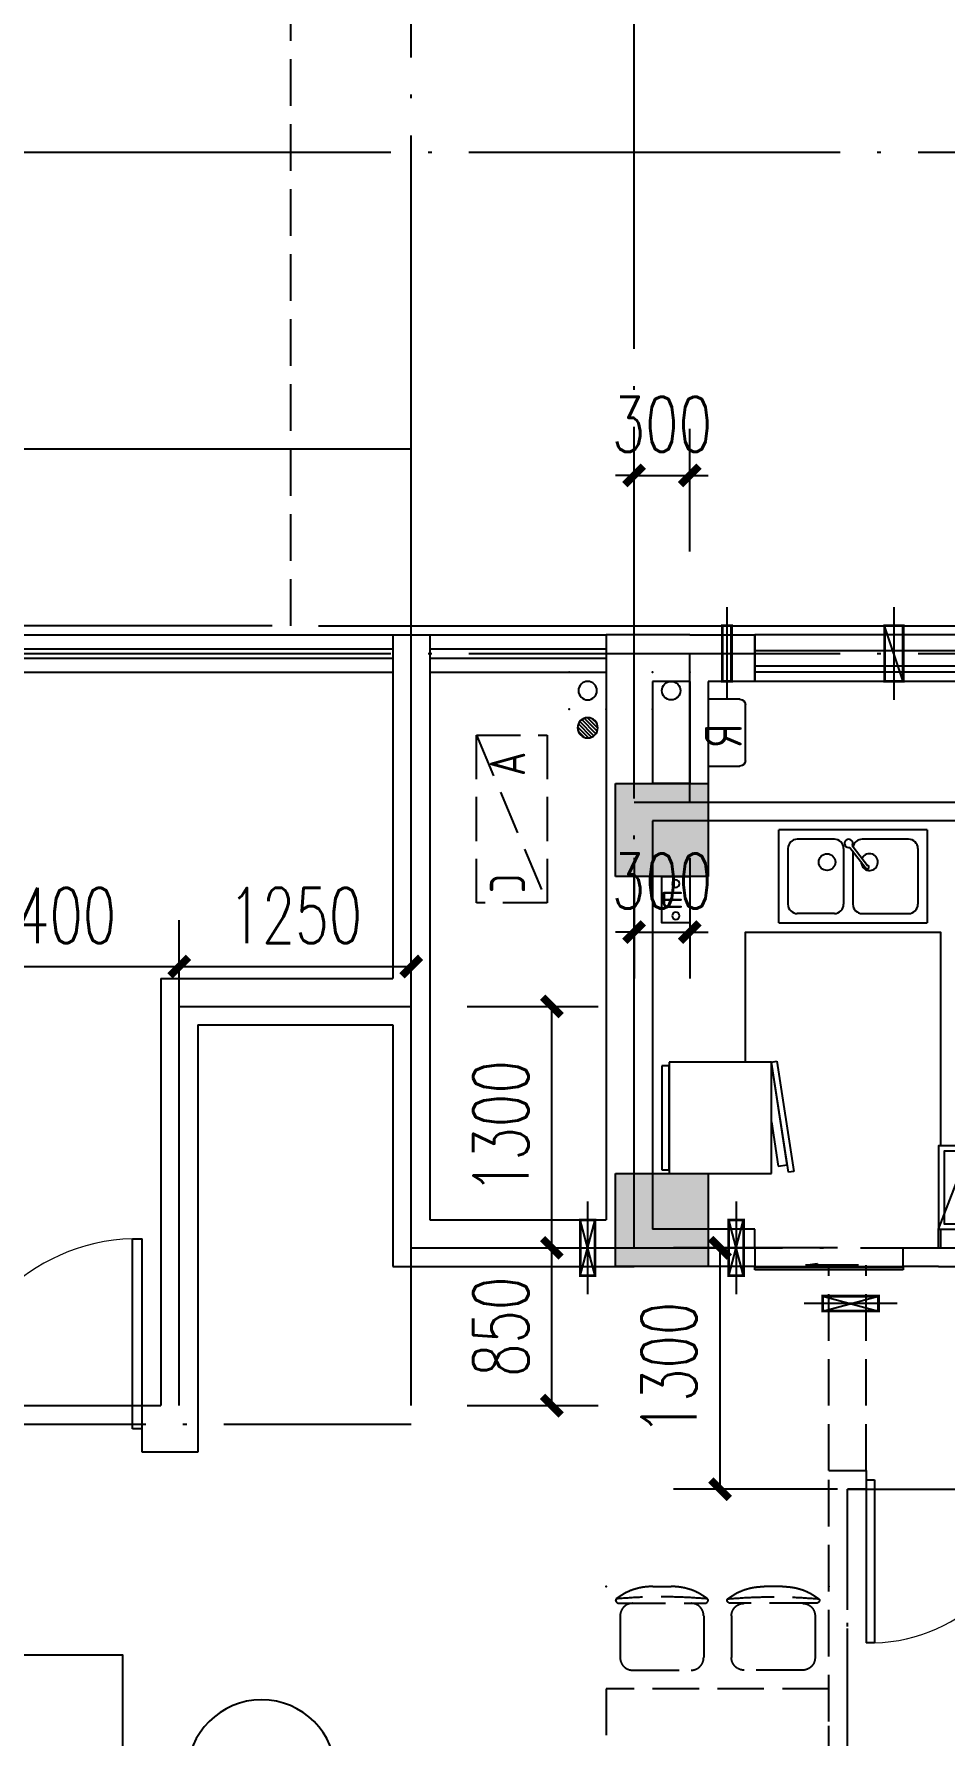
# Model space of a CAD drawing. Extents: x 41972 to 370663, y -1070170 to -109687.
# Drawn here: x 260814 to 265722, y -128015 to -118851 of the extents above; entities that cross this region are included whole.
import ezdxf

# ---------------------------------------------------------------- set-up
doc = ezdxf.new("R2010")
doc.units = 0
doc.header["$LTSCALE"] = 1000
doc.header["$MEASUREMENT"] = 0
for name, pattern in [('110-bz$0$DASH', [0.35, 0.25, -0.1]), ('CG-BZC$0$DASH', [0.35, 0.25, -0.1]), ('DASH', [0.35, 0.25, -0.1]), ('DOTE', [2.42, 2, -0.2, 0.02, -0.2]), ('loutai2-osc$0$DASH', [0.35, 0.25, -0.1])]:
    doc.linetypes.add(name, pattern=pattern)
doc.layers.get('Defpoints').update_dxf_attribs({"color": 250})
for name, color, linetype in [('110-bz$0$A-WALL-墙', 4, 'Continuous'), ('110-bz$0$A-WINDOW-门窗', 2, 'Continuous'), ('110-bz$0$A-家具', 8, '110-bz$0$DASH'), ('110-bz$0$A-排烟道', 8, 'Continuous'), ('110-bz$0$A-栏杆、扶手', 163, 'Continuous'), ('110-bz$0$A-洁具及厨具', 157, 'Continuous'), ('110-bz$0$A-看线（阳台、空调板、线脚、雨棚等）', 11, 'Continuous'), ('110-bz$0$A-空调', 157, '110-bz$0$DASH'), ('A-AXIS_轴号', 3, 'Continuous'), ('A-COLUMN_结构柱', 4, 'Continuous'), ('A-DOTE_轴线', 215, 'DOTE'), ('A-METAL_金属构件', 137, 'Continuous'), ('A-OVER_看线', 253, 'Continuous'), ('A-PUB_DIM_细部尺寸', 64, 'Continuous'), ('A-PUB_HATCH_柱填充', 9, 'Continuous'), ('A-WALL-墙', 4, 'Continuous'), ('A-套管', 140, 'Continuous'), ('A-投影线', 5, 'DASH'), ('A-看线（阳台、空调板、线脚、雨棚等）', 11, 'Continuous'), ('CG-BZC$0$A-套管', 140, 'Continuous'), ('fur', 253, 'Continuous'), ('loutai2-osc$0$A-投影线', 5, 'loutai2-osc$0$DASH'), ('loutai2-osc$0$A-看线（阳台、空调板、线脚、雨棚等）', 11, 'Continuous'), ('SG-BZC$0$A-立管', 6, 'Continuous'), ('WALL', 9, 'Continuous')]:
    doc.layers.add(name, color=color, linetype=linetype)
doc.styles.add('110-bz$0$UDG-ALL-01', font='tssdeng.shx', dxfattribs={"width": 0.8, "bigfont": 'hztxt.shx'})
doc.styles.add('_TCH_DIM_T3', font='SIMPLEX', dxfattribs={"width": 0.705882, "bigfont": 'GBCBIG.shx'})
doc.dimstyles.new('_TCH_ARCH&&100', dxfattribs={"dimtxt": 297.5, "dimasz": 100, "dimexe": 250, "dimexo": 300, "dimgap": 126.25, "dimtad": 1, "dimdec": 0, "dimzin": 0, "dimdsep": 46, "dimtxsty": '_TCH_DIM_T3', "dimblk": 'ARCHTICK', "dimcen": 0.09, "dimclrt": 7, "dimazin": 2, "dimtfac": 1, "dimtdec": 0, "dimtix": 1, "dimtmove": 2, "dimatfit": 3, "dimfxl": 100, "dimtolj": 1, "dimtzin": 0, "dimarcsym": 0})

# ---------------------------------------------------------------- blocks, each defined once
blk = doc.blocks.new('loutai2-osc')
at = {"layer": '110-bz$0$A-栏杆、扶手'}
for p, q in [((3850, 125), (1400, 125)), ((3850, 75), (1400, 75))]:
    blk.add_line(p, q, dxfattribs=at)
at = {"layer": 'A-看线（阳台、空调板、线脚、雨棚等）', "color": 8}
blk.add_line((2050, 250), (3850, 250), dxfattribs=at)
at = {"layer": 'loutai2-osc$0$A-投影线'}
blk.add_lwpolyline([(16150, 200), (16150, 6450, 0.414214), (15500, 7100), (2600, 7100, 0.414214), (1950, 6450), (1950, 200)], format="xyb", dxfattribs=at)
at = {"layer": 'loutai2-osc$0$A-看线（阳台、空调板、线脚、雨棚等）'}
for p, q in [((3850, 200), (1400, 200)), ((3850, 0), (1400, 0))]:
    blk.add_line(p, q, dxfattribs=at)
blk.add_lwpolyline([(1300, 250), (1300, 1200), (5200, 1200)], dxfattribs=at)
blk = doc.blocks.new('110-bz$0$A-Kitchen-111')
at = {"layer": '110-bz$0$A-排烟道'}
for p, q in [((420, 335), (450, 335)), ((420, 165), (450, 165))]:
    blk.add_line(p, q, dxfattribs=at)
for points in [[(450, 0), (450, 510), (0, 510), (0, 0)], [(420, 30), (420, 480), (30, 480), (30, 30)]]:
    blk.add_lwpolyline(points, close=True, dxfattribs=at)
blk.add_lwpolyline([(0, 510), (371.7, 366.1), (450, 0)], dxfattribs=at)
blk = doc.blocks.new('110-bz$0$A-chair-1')
at = {"layer": '110-bz$0$A-家具'}
for p, q in [((-360, -230), (-360, 230)), ((-360, -230), (-360, 230)), ((-292.5, 225), (-67.5, 225)), ((-292.5, 225), (-67.5, 225)), ((0, -157.5), (0, 157.5)), ((0, -157.5), (0, 157.5)), ((-450, -49.6), (-450, 49.6)), ((-450, -49.6), (-450, 49.6)), ((-292.5, -225), (-67.5, -225)), ((-292.5, -225), (-67.5, -225))]:
    blk.add_line(p, q, dxfattribs=at)
for centre, radius, start, end in [((-144.3, 55.6), 305.7, 141.53829, 181.12941), ((-144.3, 55.6), 305.7, 141.53829, 181.12941), ((2317.8, 0), 2712.7, 174.8023, 185.1977), ((2317.8, 0), 2712.7, 174.8023, 185.1977), ((-376.1, 239.2), 10, 67.33001, 139.27346), ((-376.1, 239.2), 10, 67.33001, 139.27346), ((-380, 230), 20, 0, 67.33001), ((-380, 230), 20, 0, 67.33001), ((-292.5, 157.5), 67.5, 90, 180), ((-292.5, 157.5), 67.5, 90, 180), ((-67.5, 157.5), 67.5, 0, 90), ((-67.5, 157.5), 67.5, 0, 90), ((-144.3, -55.6), 305.7, 178.87059, 218.46171), ((-144.3, -55.6), 305.7, 178.87059, 218.46171), ((-292.5, -157.5), 67.5, 180, 270), ((-292.5, -157.5), 67.5, 180, 270), ((-67.5, -157.5), 67.5, 270, 0), ((-67.5, -157.5), 67.5, 270, 0), ((-376.1, -239.2), 10, 220.72654, 292.66999), ((-376.1, -239.2), 10, 220.72654, 292.66999), ((-380, -230), 20, 292.66999, 0), ((-380, -230), 20, 292.66999, 0)]:
    blk.add_arc(centre, radius, start, end, dxfattribs=at)
blk = doc.blocks.new('110-bz$0$4人餐桌')
at = {"layer": '110-bz$0$A-家具'}
blk.add_lwpolyline([(0, -550), (1200, -550), (1200, -1350), (0, -1350)], close=True, dxfattribs=at)
for p in [(0, 0), (1200, 0), (0, -1900), (1200, -1900)]:
    blk.add_point(p, dxfattribs=at)
for p, rotation in [((300, -450), 270), ((900, -1450), 90)]:
    blk.add_blockref('110-bz$0$A-chair-1', p, dxfattribs=dict(at, rotation=rotation))
at = {"layer": '110-bz$0$A-家具', "xscale": -1}
for p, rotation in [((900, -450), 90), ((300, -1450), 270)]:
    blk.add_blockref('110-bz$0$A-chair-1', p, dxfattribs=dict(at, rotation=rotation))
blk = doc.blocks.new('110-bz$0$餐桌1')
at = {"layer": '110-bz$0$A-家具'}
blk.add_blockref('110-bz$0$4人餐桌', (0, 0.5), dxfattribs=at)
blk = doc.blocks.new('110-bz$0$A-Kitchen-4')
at = {"layer": '110-bz$0$A-洁具及厨具'}
for p, q in [((-400, -500), (-400, 0)), ((400, 0), (-400, 0)), ((400, 0), (400, -500)), ((-100, -50), (-300, -50)), ((-3.5, -84.4), (79.2, -190.9)), ((300, -50), (50, -50)), ((-350, -100), (-350, -400)), ((-50, -100), (-50, -400)), ((-16.2, -94.2), (66.5, -200.7)), ((0, -115), (0, -400)), ((350, -100), (350, -400)), ((-100, -450), (-300, -450)), ((50, -450), (300, -450)), ((-400, -500), (400, -500))]:
    blk.add_line(p, q, dxfattribs=at)
for centre, major_axis, start_param, end_param in [((-300, -100), (0, 50), 0.000591, 1.571387), ((-100, -100), (0, 50), 4.711798, 6.282594), ((-22.7, -72.7), (-0.2, 22.5), 4.156064, 9.712232), ((50, -100), (0, 50), -0.000202, 1.373206), ((300, -100), (0, 50), 4.711798, 6.282594), ((-139.5, -173.1), (0, 45), 4.711392, 10.994577), ((89.5, -173.1), (0.1, 45), 1.556657, 7.383522), ((76.5, -200.5), (0, 10), 1.588727, 6.019143), ((-300, -400), (0, 50), 1.570205, 3.141002), ((-100, -400), (0, 50), 3.142184, 4.71298), ((50, -400), (0, 50), 1.570205, 3.141002), ((300, -400), (0, 50), 3.142184, 4.71298)]:
    blk.add_ellipse(centre, major_axis=major_axis, ratio=1, start_param=start_param, end_param=end_param, dxfattribs=at)
blk = doc.blocks.new('110-bz$0$燃气挂表')
at = {"layer": '110-bz$0$A-洁具及厨具'}
blk.add_lwpolyline([(0, 0), (0, -150), (250, -150), (250, 0)], close=True, dxfattribs=at)
for centre in [(39.1, -75), (212.2, -75)]:
    blk.add_circle(centre, 20, dxfattribs=at)
at = {"layer": '110-bz$0$A-洁具及厨具', "style": '110-bz$0$UDG-ALL-01', "width": 0.8}
blk.add_text('m', height=150, dxfattribs=at).set_placement((72.4, -109.5))
blk = doc.blocks.new('110-bz$0$A-Kitchen-5')
at = {"layer": '110-bz$0$A-洁具及厨具'}
for p, q in [((-150, 200), (150, 200)), ((-180, 0), (-180, 170)), ((180, 170), (180, 0)), ((180, 0), (-180, 0))]:
    blk.add_line(p, q, dxfattribs=at)
for centre, start, end in [((-150, 170), 90, 180), ((150, 170), 0, 90)]:
    blk.add_arc(centre, 30, start, end, dxfattribs=at)
at = {"layer": '110-bz$0$A-洁具及厨具', "style": '110-bz$0$UDG-ALL-01', "width": 0.8}
blk.add_text('R', height=200, rotation=180, dxfattribs=at).set_placement((46.5, 180.5))
blk = doc.blocks.new('110-bz$0$A-Kitchen-6')
at = {"layer": '110-bz$0$A-洁具及厨具'}
for p, q in [((-288.4, 761.1), (-293, 731.5)), ((304.6, 669.6), (-288.4, 761.1)), ((-293, 731.5), (300, 640)), ((-261.1, 676.9), (-253.6, 725.4)), ((-21.7, 640), (-261.1, 676.9)), ((-253.6, 725.4), (263.3, 645.7)), ((263.3, 645.7), (262.4, 640)), ((300, 640), (304.6, 669.6)), ((-300, 640), (300, 640)), ((-300, 90), (-300, 640)), ((300, 640), (300, 90)), ((300, 90), (-300, 90)), ((-280, 90), (280, 90)), ((-280, 50), (-280, 90)), ((280, 50), (-280, 50)), ((280, 90), (280, 50))]:
    blk.add_line(p, q, dxfattribs=at)
blk = doc.blocks.new('110-bz$0$冰箱1')
at = {"layer": '110-bz$0$A-洁具及厨具', "xscale": -1, "rotation": 180}
blk.add_blockref('110-bz$0$A-Kitchen-6', (0, 0), dxfattribs=at)
blk = doc.blocks.new('110-bz$0$ktsw')
at = {"layer": '110-bz$0$A-空调'}
blk.add_line((0, 0), (950, -400), dxfattribs=at)
blk.add_lwpolyline([(0, -400), (950, -400), (950, 0), (0, 0)], close=True, dxfattribs=at)
at = {"layer": '110-bz$0$A-洁具及厨具', "style": '110-bz$0$UDG-ALL-01', "width": 0.8}
for s, p in [('A', (93.9, -276.2)), ('C', (785.1, -276.2))]:
    blk.add_text(s, height=200, dxfattribs=at).set_placement(p)
blk = doc.blocks.new('110-bz$0$$DorLib2D$00000001')
for p, q in [((0.45, 0.975), (0.5, 0.975)), ((0.45, 0), (0.45, 0.975)), ((0.5, 0), (0.5, 0.975)), ((0.5, 0), (0.45, 0))]:
    blk.add_line(p, q)
at = {"lineweight": 13}
blk.add_arc((0.475, 0), 0.975, 91.46928, 180, dxfattribs=at)
blk = doc.blocks.new('110-bz$0$$DorLib2D$00000129')
at = {"color": 0, "linetype": 'Continuous'}
for p, q in [((-0.5, 0.545), (-0.5, 0.687)), ((-0.5, 0.687), (0.5, 0.687)), ((0.5, 0.687), (0.5, 0.545)), ((0.5, 0.545), (-0.5, 0.545)), ((-0.5, 0.5), (-0.5, 0.545)), ((0.5, 0.5), (0.5, 0.545)), ((-0.2, 0.437), (0.158, 0.437)), ((0.08, 0.341), (0.08, 0.437)), ((0.158, 0.437), (0.08, 0.341))]:
    blk.add_line(p, q, dxfattribs=at)
blk = doc.blocks.new('110-bz$0$$WINLIB2D$00000001')
at = {"color": 0}
for points in [[(-0.5, 0.5), (-0.5, -0.5)], [(-0.5, 0.5), (0.5, 0.5)], [(0.5, -0.5), (0.5, 0.5)], [(0.5, 0.1667), (-0.5, 0.1667)], [(0.5, -0.1667), (-0.5, -0.1667)], [(-0.5, -0.5), (0.5, -0.5)]]:
    blk.add_lwpolyline(points, dxfattribs=at)
blk = doc.blocks.new('$plan$00002591')
at = {"layer": 'fur'}
for p, q in [((800, -693.3), (800, 0)), ((1440, -693.3), (1440, 0)), ((2080, -133.3), (800, -133.3)), ((0, -800), (693.3, -800)), ((133.3, -800), (133.3, -2080))]:
    blk.add_line(p, q, dxfattribs=at)
blk.add_lwpolyline([(800, -693.3, 0.414214), (693.3, -800), (693.3, -1440), (693.3, -2080), (0, -2080), (0, -1440), (693.3, -1440), (0, -1440), (0, -800, -0.414214), (800, 0), (1440, 0), (2080, 0), (2080, -693.3), (1440, -693.3)], format="xyb", close=True, dxfattribs=at)
blk.add_circle((1440, -1440), 400, dxfattribs=at)
blk.add_arc((800, -800), 666.7, 90, 180, dxfattribs=at)
blk = doc.blocks.new('110-bz')
at = {"layer": '110-bz$0$A-WALL-墙'}
for p, q in [((7550, 7900), (7200, 7900)), ((7200, 7900), (7200, 7650)), ((7550, 7900), (8000, 7900)), ((8000, 7900), (8000, 7000)), ((8950, 7900), (8950, 5900)), ((9150, 7900), (8950, 7900)), ((9150, 7900), (9150, 6050)), ((7200, 7650), (7450, 7650)), ((7450, 7650), (7450, 6900)), ((7550, 7650), (7550, 7100)), ((7550, 7650), (7750, 7650)), ((7750, 7650), (7750, 7100)), ((7550, 7100), (7750, 7100)), ((8000, 7000), (8000, 4750)), ((7450, 6900), (7750, 6900)), ((7750, 6900), (7750, 4700)), ((10400, 6050), (9150, 6050)), ((10400, 6050), (10400, 3750)), ((8950, 5900), (8950, 4750)), ((10200, 5800), (9150, 5800)), ((9150, 5800), (9150, 4500)), ((10200, 5800), (10200, 3500)), ((7200, 4600), (7200, 4700)), ((7200, 4700), (7750, 4700)), ((8950, 4750), (8000, 4750)), ((6400, 4600), (6210, 4600)), ((6400, 4500), (6400, 4600)), ((7200, 4600), (7200, 4500)), ((6210, 4500), (6400, 4500)), ((7200, 4500), (7850, 4500)), ((9150, 4500), (7850, 4500)), ((10500, 3750), (10400, 3750)), ((10500, 3500), (10500, 3750)), ((10200, 3500), (10500, 3500))]:
    blk.add_line(p, q, dxfattribs=at)
at = {"layer": '110-bz$0$A-WALL-墙', "linetype": '110-bz$0$DASH'}
for p, q in [((6800, 3400), (6600, 3400)), ((6600, 3400), (6600, 3300)), ((6800, 300), (6800, 3400)), ((6600, 3300), (6700, 3300)), ((6700, 200), (6700, 3300))]:
    blk.add_line(p, q, dxfattribs=at)
at = {"layer": '110-bz$0$A-WINDOW-门窗'}
for p, q in [((7200, 4500), (6400, 4500)), ((11550, 3750), (10500, 3750))]:
    blk.add_line(p, q, dxfattribs=at)
blk.add_lwpolyline([(5600, 6900), (7700, 6900)], dxfattribs=at)
at = {"layer": '110-bz$0$A-栏杆、扶手'}
for p, q in [((8950, 7825), (8000, 7825)), ((5700, 7700), (7200, 7700)), ((8950, 7775), (8000, 7775)), ((5700, 7650), (7200, 7650))]:
    blk.add_line(p, q, dxfattribs=at)
at = {"layer": '110-bz$0$A-洁具及厨具'}
for points in [[(7250, 5600), (7250, 6300), (6200, 6300), (6200, 5150)], [(6200, 4700), (6200, 4600), (6200, 4600)]]:
    blk.add_lwpolyline(points, dxfattribs=at)
at = {"layer": '110-bz$0$A-看线（阳台、空调板、线脚、雨棚等）'}
for p, q in [((8950, 7900), (8000, 7900)), ((8950, 7700), (8000, 7700))]:
    blk.add_line(p, q, dxfattribs=at)
at = {"layer": 'A-WALL-墙'}
for p, q in [((6210, 4700), (5700, 4700)), ((6210, 4600), (6210, 4700)), ((6210, 4500), (5600, 4500))]:
    blk.add_line(p, q, dxfattribs=at)
at = {"layer": 'A-投影线'}
for p, q in [((6600, 3400), (6600, 4506.2)), ((6800, 3400), (6800, 4506.2))]:
    blk.add_line(p, q, dxfattribs=at)
at = {"rotation": 180}
blk.add_blockref('$plan$00002591', (11296.7, 326.5), dxfattribs=at)
at = {"layer": '110-bz$0$A-WINDOW-门窗', "xscale": 1500, "yscale": 250, "zscale": 250}
blk.add_blockref('110-bz$0$$WINLIB2D$00000001', (6450, 7775), dxfattribs=at)
at = {"layer": '110-bz$0$A-WINDOW-门窗'}
for name, p, xscale, yscale, zscale, rotation in [('110-bz$0$$DorLib2D$00000001', (11025, 3625), 1050, -1050, 250, 180), ('110-bz$0$$DorLib2D$00000129', (6800, 4550), -800, 100, 100, 180), ('110-bz$0$$DorLib2D$00000001', (6150, 3350), -900, 900, 100, 180.0000000000222)]:
    blk.add_blockref(name, p, dxfattribs=dict(at, xscale=xscale, yscale=yscale, zscale=zscale, rotation=rotation))
at = {"layer": '110-bz$0$A-家具'}
blk.add_blockref('110-bz$0$餐桌1', (6800, 2775.2), dxfattribs=at)
at = {"layer": '110-bz$0$A-排烟道', "xscale": -1, "rotation": 270}
blk.add_blockref('110-bz$0$A-Kitchen-111', (5700, 4700), dxfattribs=at)
at = {"layer": '110-bz$0$A-洁具及厨具'}
for name, p, rotation in [('110-bz$0$A-Kitchen-5', (7450, 7373.9), 90), ('110-bz$0$燃气挂表', (7700, 6600), 270)]:
    blk.add_blockref(name, p, dxfattribs=dict(at, rotation=rotation))
at = {"layer": '110-bz$0$A-洁具及厨具', "xscale": -1}
blk.add_blockref('110-bz$0$A-Kitchen-4', (6670.9, 6850), dxfattribs=at)
at = {"layer": '110-bz$0$A-洁具及厨具', "xscale": -1, "rotation": 270}
blk.add_blockref('110-bz$0$冰箱1', (7750, 5300), dxfattribs=at)
at = {"layer": '110-bz$0$A-空调', "xscale": 0.95, "yscale": 0.95, "zscale": 0.95, "rotation": 270}
blk.add_blockref('110-bz$0$ktsw', (8698.8, 7360.3), dxfattribs=at)
blk = doc.blocks.new('SG-BZC$0$立管%%c100')
at = {"layer": 'SG-BZC$0$A-立管'}
blk.add_circle((100, -100), 50, dxfattribs=at)
for p in [(0, 0), (200, 0), (0, -200), (200, -200)]:
    blk.add_point(p, dxfattribs=at)
blk = doc.blocks.new('SG-BZC$0$地漏')
at = {"layer": 'SG-BZC$0$A-立管'}
h = blk.add_hatch(dxfattribs=at)
h.set_pattern_fill('ANSI31', color=256, scale=10, style=0)
h.set_pattern_definition([(45, (7991.956, -606365.85), (-11.22532015, 11.22532015), [])])
edge = h.paths.add_edge_path()
edge.add_arc((0, 0), 60, 0, 360)
blk.add_circle((0, 0), 60, dxfattribs=at)
blk = doc.blocks.new('SG-BZC')
at = {"layer": 'SG-BZC$0$A-立管', "xscale": -0.9979199999999996, "yscale": 0.9979199999999996, "zscale": 0.9979199999999996}
blk.add_blockref('SG-BZC$0$立管%%c100', (-3800, 8800), dxfattribs=at)
at = {"layer": 'SG-BZC$0$A-立管', "rotation": 179.9999999999962}
for name, p, xscale, yscale, zscale in [('SG-BZC$0$立管%%c100', (-3350.4, 8600.4), 0.9979199999999996, 0.9979199999999996, 0.9979199999999996), ('SG-BZC$0$地漏', (-3450.2, 8500.2), 0.9071999999999998, 0.9071999999999998, 0.9071999999999998)]:
    blk.add_blockref(name, p, dxfattribs=dict(at, xscale=xscale, yscale=yscale, zscale=zscale))
blk = doc.blocks.new('CG-BZC$0$P-套管（燃气）')
at = {"layer": 'CG-BZC$0$A-套管'}
blk.add_line((250, 0), (-250, 0), dxfattribs=at)
at = {"layer": 'CG-BZC$0$A-套管', "linetype": 'CG-BZC$0$DASH', "ltscale": 0.5, "const_width": 15}
blk.add_lwpolyline([(-150, 25), (150, 25), (150, -25), (-150, -25)], close=True, dxfattribs=at)
blk = doc.blocks.new('CG-BZC$0$P-套管（燃气排风洞）')
at = {"layer": 'CG-BZC$0$A-套管'}
h = blk.add_hatch(dxfattribs=at)
h.set_pattern_fill('ANSI31', color=256, scale=200, angle=180)
h.set_pattern_definition([(225, (-1797883.18, -126410.16), (224.506403, -224.506403), [])])
h.paths.add_polyline_path([(0, 0), (-150, 0), (-150, -50), (0, 0)])
h = blk.add_hatch(dxfattribs=at)
h.set_pattern_fill('ANSI31', color=256, scale=200, angle=180)
h.set_pattern_definition([(225, (2559918.48, 184670.97), (224.506403, -224.506403), [])])
h.paths.add_polyline_path([(0, 0), (150, 0), (150, 50), (0, 0)])
blk.add_line((-250, 0), (250, 0), dxfattribs=at)
at = {"layer": 'CG-BZC$0$A-套管', "const_width": 15}
blk.add_lwpolyline([(150, 50), (-150, 50), (-150, -50), (150, -50)], close=True, dxfattribs=at)
at = {"layer": 'CG-BZC$0$A-套管'}
blk.add_lwpolyline([(150, 50), (-150, -50)], dxfattribs=at)
blk = doc.blocks.new('P-套管（空调预留洞低位）')
at = {"layer": 'A-套管', "ltscale": 0.5}
blk.add_line((250, 0), (-250, 0), dxfattribs=at)
at = {"layer": 'A-套管', "linetype": 'DASH', "ltscale": 0.5, "const_width": 15}
blk.add_lwpolyline([(-150, 40), (150, 40), (150, -40), (-150, -40)], close=True, dxfattribs=at)
at = {"layer": 'A-套管', "ltscale": 0.5}
for points in [[(-150, 40), (150, -40)], [(-150, -40), (150, 40)]]:
    blk.add_lwpolyline(points, dxfattribs=at)
blk = doc.blocks.new('CG-BZC')
at = {"layer": 'A-套管', "xscale": -1, "rotation": 270}
for p in [(5039.7, -3200), (5839.7, -3200)]:
    blk.add_blockref('P-套管（空调预留洞低位）', p, dxfattribs=at)
at = {"layer": 'A-套管', "xscale": -1}
blk.add_blockref('P-套管（空调预留洞低位）', (4423.1, -3500.4), dxfattribs=at)
at = {"layer": 'CG-BZC$0$A-套管', "xscale": -1}
for name, p, rotation in [('CG-BZC$0$P-套管（燃气排风洞）', (4189.7, 0), 90), ('CG-BZC$0$P-套管（燃气）', (5089.7, 0), 270)]:
    blk.add_blockref(name, p, dxfattribs=dict(at, rotation=rotation))
blk = doc.blocks.new('A$C18840BC2')
at = {"layer": 'A-PUB_HATCH_柱填充'}
for points in [[(3850, 8600), (3850, 8100), (4350, 8100), (4350, 8600), (3850, 8600)], [(3850, 6500), (3850, 6000), (4350, 6000), (4350, 6500), (3850, 6500)]]:
    blk.add_hatch(color=256, dxfattribs=at).paths.add_polyline_path(points)
at = {"layer": 'A-COLUMN_结构柱'}
for p, q in [((3850, 8600), (3850, 8100)), ((4350, 8600), (3850, 8600)), ((4350, 8100), (4350, 8600)), ((3850, 8100), (4350, 8100)), ((3850, 6500), (3850, 6000)), ((4350, 6500), (3850, 6500)), ((4350, 6000), (4350, 6500)), ((3850, 6000), (4350, 6000))]:
    blk.add_line(p, q, dxfattribs=at)
blk = doc.blocks.new('_ArchTick')
at = {"color": 0, "linetype": 'ByBlock', "const_width": 0.4}
blk.add_lwpolyline([(-0.5, -0.5), (0.5, 0.5)], dxfattribs=at)
blk = doc.blocks.new('*D5124')
at = {"layer": 'A-AXIS_轴号', "color": 0, "lineweight": -2, "transparency": 16777216}
for p, q in [((38246.7, 16300), (37363, 16300)), ((37613, 15000), (37613, 16300)), ((38246.7, 15000), (37363, 15000))]:
    blk.add_line(p, q, dxfattribs=at)
at = {"layer": 'Defpoints', "color": 0, "transparency": 16777216}
for p in [(37613, 16300), (38546.7, 16300), (38546.7, 15000)]:
    blk.add_point(p, dxfattribs=at)
at = {"layer": 'A-AXIS_轴号', "color": 0, "lineweight": -2, "transparency": 16777216, "xscale": 100, "yscale": 100, "zscale": 100}
for p, rotation in [((37613, 16300), 90), ((37613, 15000), 270)]:
    blk.add_blockref('_ArchTick', p, dxfattribs=dict(at, rotation=rotation))
at = {"layer": 'A-AXIS_轴号', "color": 7, "transparency": 16777216, "insert": (37338, 15650), "char_height": 297.5, "attachment_point": 5, "rotation": 90, "style": '_TCH_DIM_T3'}
blk.add_mtext('\\A1;1300', dxfattribs=at)
blk = doc.blocks.new('*D5125')
at = {"layer": 'A-AXIS_轴号', "color": 0, "lineweight": -2, "transparency": 16777216}
for p, q in [((36250, 16300), (36957.2, 16300)), ((36707.2, 15450), (36707.2, 16300)), ((36250, 15450), (36957.2, 15450))]:
    blk.add_line(p, q, dxfattribs=at)
at = {"layer": 'Defpoints', "color": 0, "transparency": 16777216}
for p in [(35950, 16300), (36707.2, 16300), (35950, 15450)]:
    blk.add_point(p, dxfattribs=at)
at = {"layer": 'A-AXIS_轴号', "color": 0, "lineweight": -2, "transparency": 16777216, "xscale": 100, "yscale": 100, "zscale": 100}
for p, rotation in [((36707.2, 16300), 90), ((36707.2, 15450), 270)]:
    blk.add_blockref('_ArchTick', p, dxfattribs=dict(at, rotation=rotation))
at = {"layer": 'A-AXIS_轴号', "color": 7, "transparency": 16777216, "insert": (36432.2, 15875), "char_height": 297.5, "attachment_point": 5, "rotation": 90, "style": '_TCH_DIM_T3'}
blk.add_mtext('\\A1;850', dxfattribs=at)
blk = doc.blocks.new('*D5126')
at = {"layer": 'A-AXIS_轴号', "color": 0, "lineweight": -2, "transparency": 16777216}
for p, q in [((36250, 17600), (36957.2, 17600)), ((36707.2, 16300), (36707.2, 17600)), ((36250, 16300), (36957.2, 16300))]:
    blk.add_line(p, q, dxfattribs=at)
at = {"layer": 'Defpoints', "color": 0, "transparency": 16777216}
for p in [(35950, 17600), (36707.2, 17600), (35950, 16300)]:
    blk.add_point(p, dxfattribs=at)
at = {"layer": 'A-AXIS_轴号', "color": 0, "lineweight": -2, "transparency": 16777216, "xscale": 100, "yscale": 100, "zscale": 100}
for p, rotation in [((36707.2, 17600), 90), ((36707.2, 16300), 270)]:
    blk.add_blockref('_ArchTick', p, dxfattribs=dict(at, rotation=rotation))
at = {"layer": 'A-AXIS_轴号', "color": 7, "transparency": 16777216, "insert": (36432.2, 16950), "char_height": 297.5, "attachment_point": 5, "rotation": 90, "style": '_TCH_DIM_T3'}
blk.add_mtext('\\A1;1300', dxfattribs=at)
blk = doc.blocks.new('*D5131')
at = {"layer": 'A-AXIS_轴号', "color": 0, "lineweight": -2, "transparency": 16777216}
for p, q in [((34700, 17410.6), (34700, 18064.5)), ((35950, 17410.6), (35950, 18064.5)), ((34700, 17814.5), (35950, 17814.5))]:
    blk.add_line(p, q, dxfattribs=at)
at = {"layer": 'Defpoints', "color": 0, "transparency": 16777216}
for p in [(35950, 17814.5), (34700, 17110.6), (35950, 17110.6)]:
    blk.add_point(p, dxfattribs=at)
at = {"layer": 'A-AXIS_轴号', "color": 0, "lineweight": -2, "transparency": 16777216, "xscale": 100, "yscale": 100, "zscale": 100, "rotation": 180}
blk.add_blockref('_ArchTick', (34700, 17814.5), dxfattribs=at)
at = {"layer": 'A-AXIS_轴号', "color": 0, "lineweight": -2, "transparency": 16777216, "xscale": 100, "yscale": 100, "zscale": 100}
blk.add_blockref('_ArchTick', (35950, 17814.5), dxfattribs=at)
at = {"layer": 'A-AXIS_轴号', "color": 7, "transparency": 16777216, "insert": (35325, 18089.5), "char_height": 297.5, "attachment_point": 5, "style": '_TCH_DIM_T3'}
blk.add_mtext('\\A1;1250', dxfattribs=at)
blk = doc.blocks.new('*D5132')
at = {"layer": 'A-AXIS_轴号', "color": 0, "lineweight": -2, "transparency": 16777216}
for p, q in [((33300, 17410.6), (33300, 18064.5)), ((34700, 17410.6), (34700, 18064.5)), ((33300, 17814.5), (34700, 17814.5))]:
    blk.add_line(p, q, dxfattribs=at)
at = {"layer": 'Defpoints', "color": 0, "transparency": 16777216}
for p in [(34700, 17814.5), (33300, 17110.6), (34700, 17110.6)]:
    blk.add_point(p, dxfattribs=at)
at = {"layer": 'A-AXIS_轴号', "color": 0, "lineweight": -2, "transparency": 16777216, "xscale": 100, "yscale": 100, "zscale": 100, "rotation": 180}
blk.add_blockref('_ArchTick', (33300, 17814.5), dxfattribs=at)
at = {"layer": 'A-AXIS_轴号', "color": 0, "lineweight": -2, "transparency": 16777216, "xscale": 100, "yscale": 100, "zscale": 100}
blk.add_blockref('_ArchTick', (34700, 17814.5), dxfattribs=at)
at = {"layer": 'A-AXIS_轴号', "color": 7, "transparency": 16777216, "insert": (34000, 18089.5), "char_height": 297.5, "attachment_point": 5, "style": '_TCH_DIM_T3'}
blk.add_mtext('\\A1;1400', dxfattribs=at)
blk = doc.blocks.new('*D5214')
at = {"layer": 'A-PUB_DIM_细部尺寸', "color": 0, "lineweight": -2, "transparency": 16777216}
for p, q in [((37150, 18400), (37150, 17750)), ((37450, 18400), (37450, 17750)), ((37150, 18000), (37050, 18000)), ((37150, 18000), (37450, 18000)), ((37450, 18000), (37550, 18000))]:
    blk.add_line(p, q, dxfattribs=at)
at = {"layer": 'Defpoints', "color": 0, "transparency": 16777216}
for p in [(37150, 18700), (37450, 18700), (37450, 18000)]:
    blk.add_point(p, dxfattribs=at)
at = {"layer": 'A-PUB_DIM_细部尺寸', "color": 0, "lineweight": -2, "transparency": 16777216, "xscale": 100, "yscale": 100, "zscale": 100}
blk.add_blockref('_ArchTick', (37150, 18000), dxfattribs=at)
at = {"layer": 'A-PUB_DIM_细部尺寸', "color": 0, "lineweight": -2, "transparency": 16777216, "xscale": 100, "yscale": 100, "zscale": 100, "rotation": 180}
blk.add_blockref('_ArchTick', (37450, 18000), dxfattribs=at)
at = {"layer": 'A-PUB_DIM_细部尺寸', "color": 7, "transparency": 16777216, "insert": (37300, 18275), "char_height": 297.5, "attachment_point": 5, "style": '_TCH_DIM_T3'}
blk.add_mtext('\\A1;300', dxfattribs=at)
blk = doc.blocks.new('e32')
at = {"layer": 'A-OVER_看线'}
blk.add_lwpolyline([(89596.4, 184615.4), (84096.4, 184615.4)], dxfattribs=at)
blk = doc.blocks.new('*D6448')
at = {"layer": 'A-PUB_DIM_细部尺寸', "color": 0, "lineweight": -2, "transparency": 16777216}
for p, q in [((264047, -121636.5), (264047, -120977.3)), ((264347, -121636.5), (264347, -120977.3)), ((264047, -121227.3), (263947, -121227.3)), ((264047, -121227.3), (264347, -121227.3)), ((264347, -121227.3), (264447, -121227.3))]:
    blk.add_line(p, q, dxfattribs=at)
at = {"layer": 'Defpoints', "color": 0, "transparency": 16777216}
for p in [(264347, -121227.3), (264047, -121936.5), (264347, -121936.5)]:
    blk.add_point(p, dxfattribs=at)
at = {"layer": 'A-PUB_DIM_细部尺寸', "color": 0, "lineweight": -2, "transparency": 16777216, "xscale": 100, "yscale": 100, "zscale": 100}
blk.add_blockref('_ArchTick', (264047, -121227.3), dxfattribs=at)
at = {"layer": 'A-PUB_DIM_细部尺寸', "color": 0, "lineweight": -2, "transparency": 16777216, "xscale": 100, "yscale": 100, "zscale": 100, "rotation": 180}
blk.add_blockref('_ArchTick', (264347, -121227.3), dxfattribs=at)
at = {"layer": 'A-PUB_DIM_细部尺寸', "color": 7, "transparency": 16777216, "insert": (264197, -120952.3), "char_height": 297.5, "attachment_point": 5, "style": '_TCH_DIM_T3'}
blk.add_mtext('\\A1;300', dxfattribs=at)
blk = doc.blocks.new('A$C5F987C3E')
at = {"layer": 'A-DOTE_轴线'}
for p, q in [((35950, 15450), (35950, 27200)), ((37150, 16300), (37150, 27200)), ((4800, 22200), (50100, 22200)), ((4800, 19500), (50100, 19500)), ((37450, 18700), (37450, 19500)), ((37150, 18700), (50100, 18700)), ((34700, 15450), (34700, 17600)), ((34700, 17600), (35950, 17600)), ((35950, 16300), (50100, 16300)), ((30100, 15350), (35950, 15350)), ((38300, 15000), (41300, 15000)), ((38300, 4800), (38300, 15000))]:
    blk.add_line(p, q, dxfattribs=at)
at = {"layer": 'A-AXIS_轴号'}
for p1, p2, distance, picture, middle in [((33300, 17110.6), (34700, 17110.6), 703.9, '*D5132', (34000, 18089.5)), ((34700, 17110.6), (35950, 17110.6), 703.9, '*D5131', (35325, 18089.5)), ((35950, 16300), (35950, 17600), -757.2, '*D5126', (36432.2, 16950)), ((35950, 15450), (35950, 16300), -757.2, '*D5125', (36432.2, 15875)), ((38546.7, 15000), (38546.7, 16300), 933.7, '*D5124', (37338, 15650))]:
    dim = blk.add_aligned_dim(p1=p1, p2=p2, distance=distance, dimstyle='_TCH_ARCH&&100', dxfattribs=at)
    dim.commit()
    dim.dimension.update_dxf_attribs({"geometry": picture, "text_midpoint": middle})
at = {"layer": 'A-PUB_DIM_细部尺寸'}
dim = blk.add_aligned_dim(p1=(37150, 18700), p2=(37450, 18700), distance=-700, dimstyle='_TCH_ARCH&&100', dxfattribs=at)
dim.commit()
dim.dimension.update_dxf_attribs({"geometry": '*D5214', "text_midpoint": (37300, 18275)})
blk = doc.blocks.new('7d')
at = {"layer": 'A-PUB_DIM_细部尺寸'}
dim = blk.add_aligned_dim(p1=(264047, -121936.5), p2=(264347, -121936.5), distance=709.3, dimstyle='_TCH_ARCH&&100', dxfattribs=at)
dim.commit()
dim.dimension.update_dxf_attribs({"geometry": '*D6448', "text_midpoint": (264197, -120952.3)})

msp = doc.modelspace()

# ---------------------------------------------------------------- block references
for name, p in [('A$C5F987C3E', (226897, -141686.5)), ('7d', (0, 0))]:
    msp.add_blockref(name, p)
at = {"xscale": -1}
for name, p in [('loutai2-osc', (264147, -122286.5)), ('SG-BZC', (260347, -131086.5)), ('CG-BZC', (269636.7, -122186.5)), ('110-bz', (271897, -129986.5))]:
    msp.add_blockref(name, p, dxfattribs=at)
at = {"layer": 'A-METAL_金属构件', "xscale": -1}
msp.add_blockref('e32', (351943.4, -306652), dxfattribs=at)
at = {"layer": 'WALL', "xscale": -1}
msp.add_blockref('A$C18840BC2', (268297, -131486.5), dxfattribs=at)

doc.saveas('drawing.dxf')
